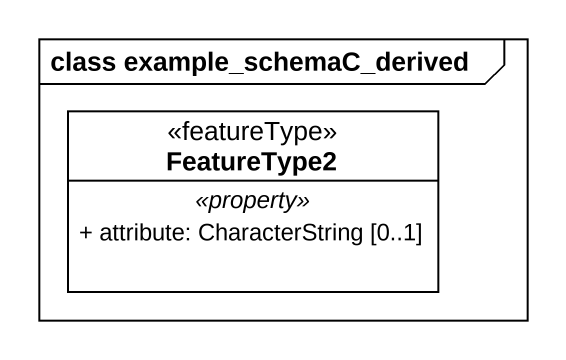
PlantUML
@startuml
mainframe class example_schemaC_derived
hide circle
hide empty members
skinparam classAttributeIconSize 0
class FeatureType2 <<featureType>> {
  .. <<property>> ..
  + attribute: CharacterString [0..1]
}
@enduml
